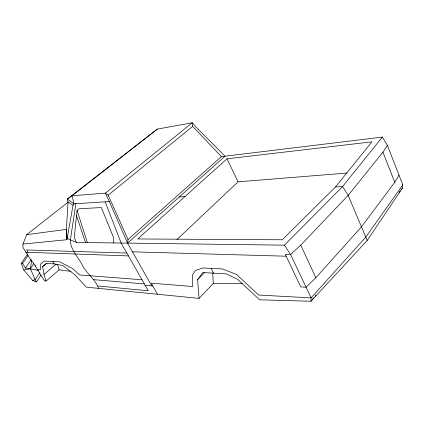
<?xml version="1.0" encoding="UTF-8"?>
<svg xmlns="http://www.w3.org/2000/svg" width="424" height="424" viewBox="0 0 424 424"><rect width="100%" height="100%" fill="white"/><g stroke="black" fill="none" stroke-linecap="round" stroke-linejoin="round"><path stroke-width="0.64" d="M46.062 281.043L43.995 274.413L42.644 266.601L46.46 263.447L54.177 263.898L62.89 265.583L74.682 274.593L86.3 287.165L199.057 298.39L197.595 279.665L202.73 272.526L226.342 273.899L237.61 279.321L259.589 299.805L310.967 301.241L367.237 240.456L402.334 188.24L402.8 184.922L387.382 145.342L382.353 137.079L225.006 156.207L197.754 128.795L192.242 122.759L157.304 129.108L67.315 199.084L68.041 201.919L66.43 229.384L66.918 239.708L22.917 244.076L23.002 247.558L30.295 259.181L33.178 262.679L44.605 280.9L46.062 281.043L59.148 269.876L70.946 271.371M66.918 239.708L73.013 205.327L74.03 203.817L72.032 195.793L157.304 129.108M113.833 242.926L113.579 237.626L101.384 207.559L79.002 208.746L77.035 210.288L74.28 237.493L76.405 242.433L284.456 245.167L342.587 186.518L382.353 137.079M128.011 239.549L221.397 156.62L225.006 156.207L127.566 243.106L109.365 201.575L74.03 203.817L67.315 199.084L72.032 195.793L105.306 193.143L108.2 195.173L128.011 239.549L127.566 243.106L151.691 285.845M31.641 260.437L30.417 268.742L35.102 279.718L36.517 281.96L40.99 275.16M75.87 203.7L70.4 239.74C70.04 250.012 79.288 257.93 83.141 266.807C87.81 274.211 95.66 280.057 98.585 288.384M22.917 244.076L26.739 234.652L67.803 202.391M387.382 145.342L382.909 152.184L348.157 195.353L300.759 245.136L290.636 254.511L285.31 254.374L300.743 286.878L306.08 287.249L315.859 277.731L361.471 226.829L394.76 182.304L399.011 175.192M33.75 263.495L30.417 268.742L23.765 269.971L21.2 263.426L27.735 253.976M39.602 272.939L35.102 279.718L32.659 280.45L23.765 269.971M21.2 263.426L22.589 263.511L25.488 268.079L31.212 259.583M22.589 263.511L28.026 255.614M402.8 184.922L365.806 237.069L311.099 297.881L310.967 301.241L313.877 297.643M335.511 186.968L371.912 141.839L226.988 158.82L137.726 238.966L282.257 239.777L335.511 186.968L342.587 186.518L348.157 195.353L367.237 240.456M315.122 296.1L315.949 295.078M399.011 192.348L400.256 190.805M401.502 189.268L402.334 188.24M199.057 298.39L213.304 283.433L242.343 283.37M197.595 279.665L204.458 272.643M176.962 239.534L238.087 181.832L346.885 173.045M43.995 274.413L56.244 264.072M42.644 266.601L46.619 263.288M108.2 195.173L192.655 126.368L192.242 122.759L105.306 193.143L109.365 201.575M26.739 234.652L66.43 229.384L66.997 238.405L76.405 242.433M179.341 196.932L184.944 196.577M132.489 251.829L286.184 256.213M126.856 253.075L26.601 249.959L28.069 252.301M25.933 252.227L128.472 255.921M37.492 269.558L40.397 269.77L40.455 264.226L44.234 261.036L59.842 261.868L72.631 268.556L79.754 274.98L142.019 279.771M93.354 279.633L144.372 283.91M145.151 285.283L152.794 285.94M97.992 285.983L148.262 290.763L121.142 243.021L105.2 201.84M25.488 268.079L38.499 270.358M32.659 280.45L36.517 281.96M68.041 201.919L73.013 205.327M192.655 126.368L221.397 156.62M284.456 245.167L290.636 254.511L311.099 297.881L258.672 295.056L236.581 274.492L222.388 268.949L202.921 267.957L195.279 270.591L192.544 274.906L192.655 286.534L151.22 283.153L157.474 294.251M52.693 261.486L54.177 263.898M211.12 268.376L213.627 273.162M226.988 158.82L238.087 181.832M300.759 245.136L315.859 277.731M382.909 152.184L394.76 182.304M76.463 215.482L85.5 242.554M77.035 210.288L87.36 242.576M57.574 264.449L59.148 269.876M35.139 265.101L35.34 266.124M212.721 273.088L213.304 283.433"/></g></svg>
